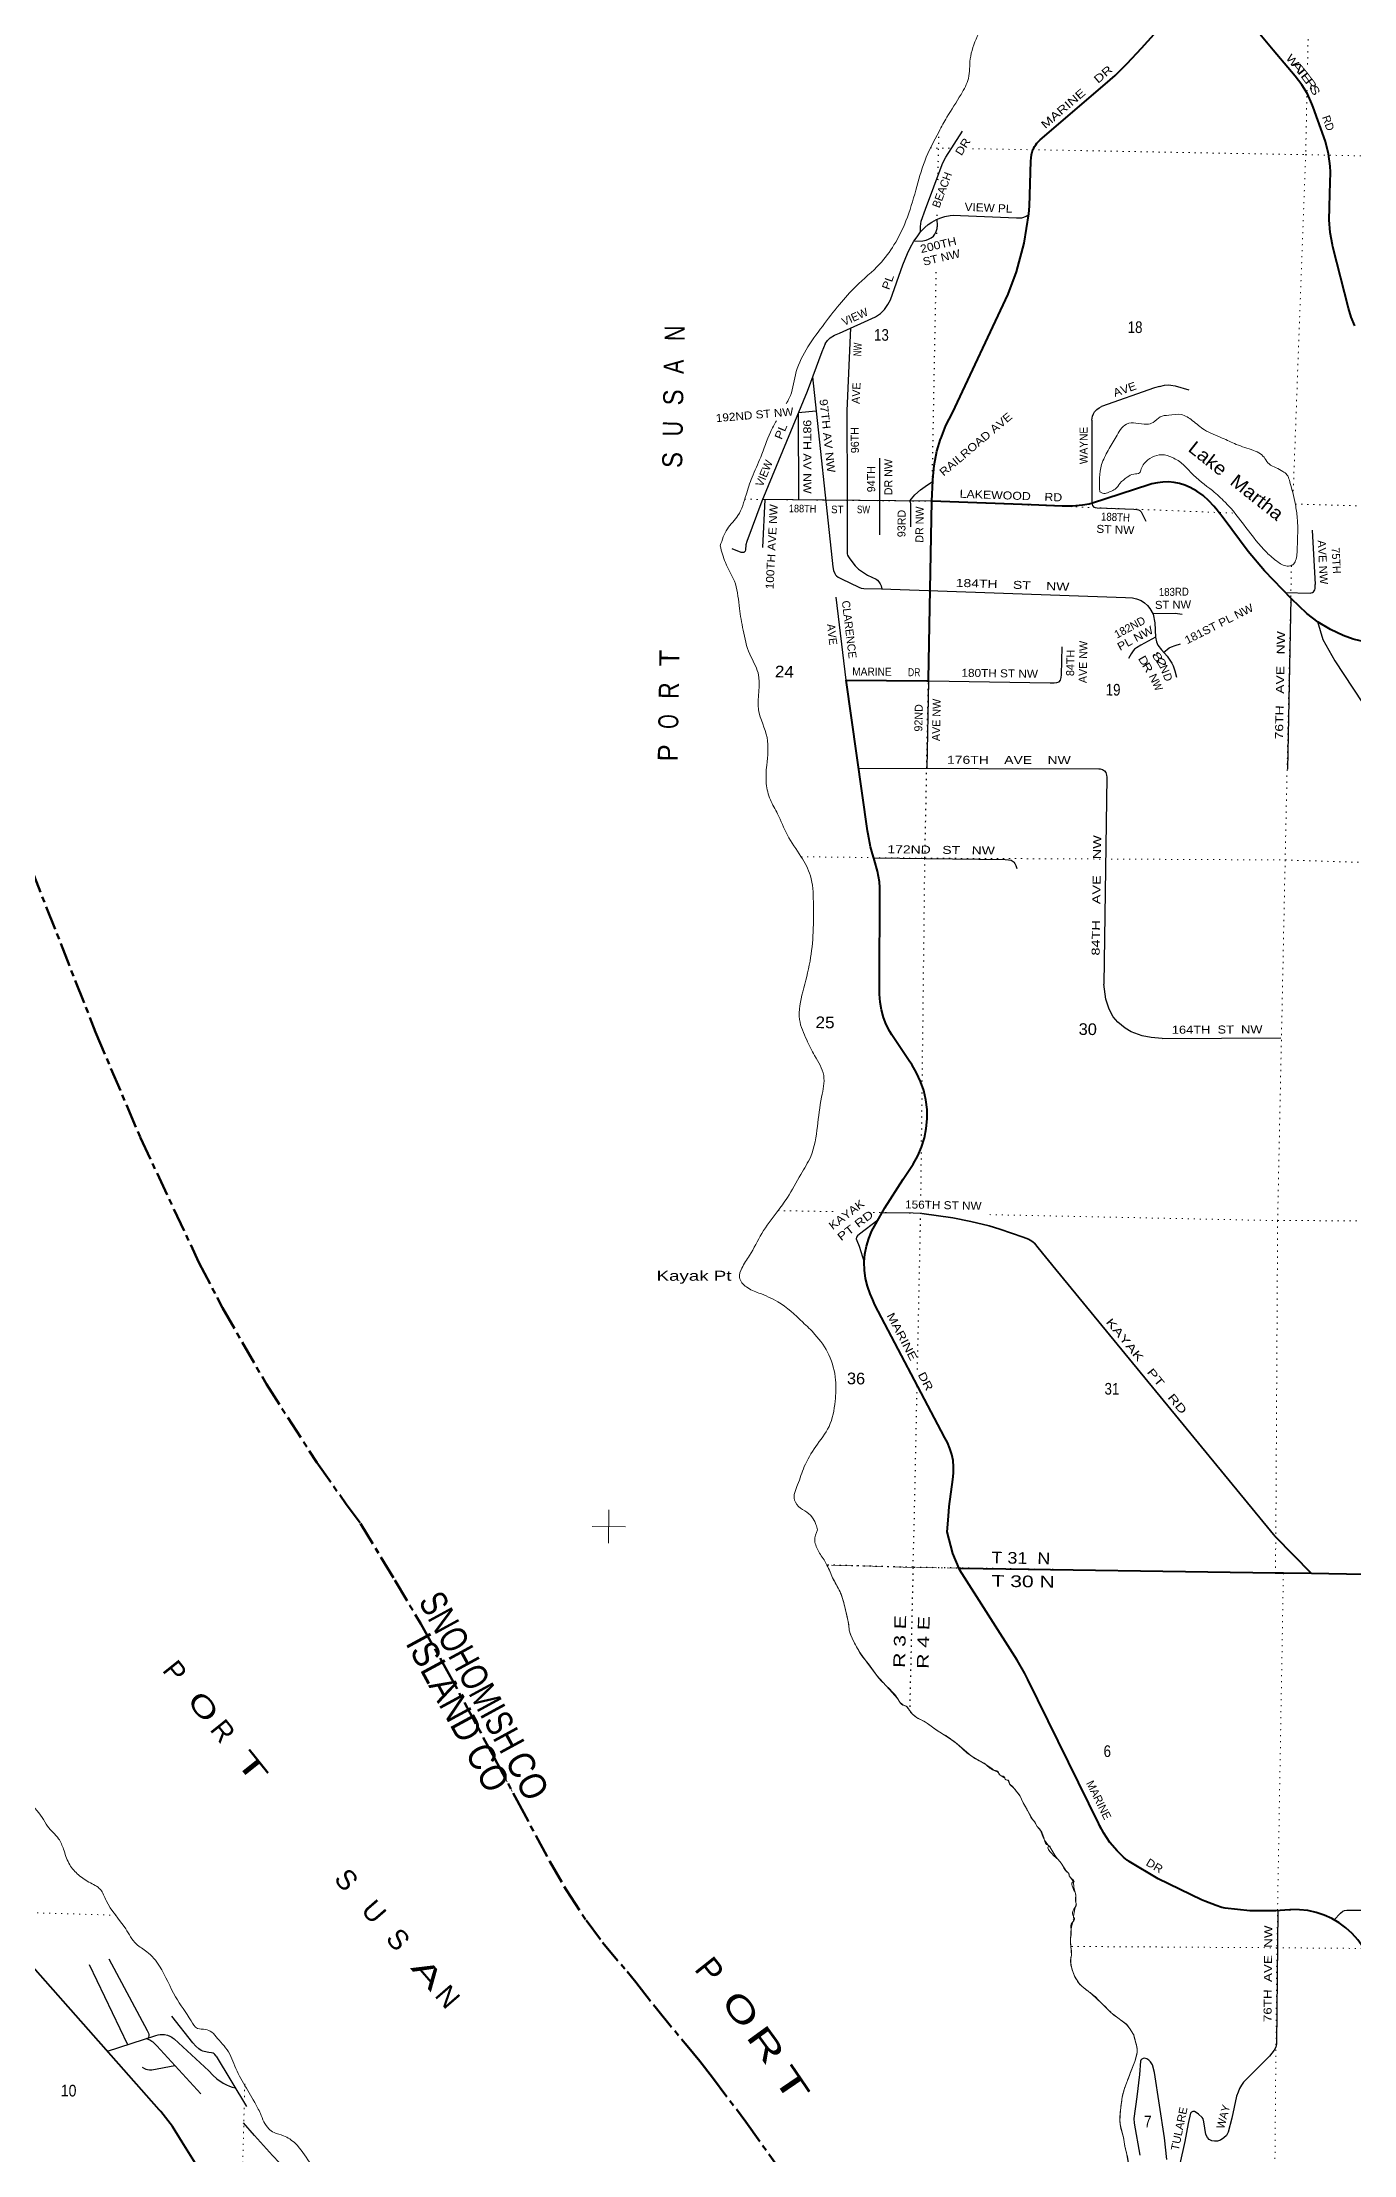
# Model space of a CAD drawing. Header units: feet. Extents: x -493433 to -244333, y 184684 to 373072.
# Drawn here: x -346876 to -327211, y 222655 to 254339 of the extents above; entities that cross this region are included whole.
import ezdxf

# ---------------------------------------------------------------- set-up
doc = ezdxf.new("R2010")
doc.units = ezdxf.units.FT
doc.header["$LTSCALE"] = 60
for name, pattern in [('DOT_DASHED', [7.7, 5, -1.2, 0.3, -1.2]), ('DOTTED', [1.5, 0.3, -1.2]), ('LONG_DASH_SHORT_DASH', [9.9, 6, -1.2, 1.5, -1.2])]:
    doc.linetypes.add(name, pattern=pattern)
for name, color, linetype, lineweight in [('11', 7, 'LONG_DASH_SHORT_DASH', 60), ('12', 7, 'LONG_DASH_SHORT_DASH', 13), ('26', 7, 'Continuous', 40), ('27', 7, 'Continuous', 13), ('29', 7, 'Continuous', 25), ('30', 7, 'Continuous', 13), ('39', 7, 'Continuous', 13), ('4', 7, 'Continuous', 13), ('41', 7, 'Continuous', 13), ('44', 7, 'DOT_DASHED', 13), ('6', 7, 'DOTTED', 25), ('7', 7, 'DOTTED', 13)]:
    doc.layers.add(name, color=color, linetype=linetype, lineweight=lineweight)
doc.layers.add('42', color=7, linetype='Continuous')

msp = doc.modelspace()

# ---------------------------------------------------------------- linework, layer by layer
at = {"layer": '11'}
for points in [[(-348090.63, 255314.63), (-348253.43, 253261.61), (-348318.45, 252047.38), (-348347.95, 250790.84), (-348339.64, 249951.94), (-348318.08, 249262.95), (-348248.48, 248179.24), (-348136.58, 247174.65), (-347887.85, 245539.12), (-347770.86, 244868.28), (-347543.07, 243747.03), (-347322.74, 242848.86), (-347032.99, 241925.49), (-346077.15, 239494.19), (-345407.76, 237914.8), (-344525.9, 236037.13), (-344171.45, 235357.64), (-343515.37, 234212.35), (-342757.98, 233036.08), (-342319.39, 232412.87), (-342111.2, 232132.06)], [(-342105, 232123.95), (-341587.71, 231270.14), (-341200.98, 230617.53), (-340828.08, 229957.88), (-340094.63, 228601.59), (-339756.46, 227968.2), (-339266.48, 227052.16), (-339014.97, 226623.43), (-338722.76, 226170.55), (-338477.07, 225840.25)], [(-338477.07, 225840.25), (-338107.03, 225402.95), (-337975.15, 225242.96), (-337668.26, 224847.34), (-337206.42, 224290.38), (-337016.13, 224056.93), (-336825.1, 223811.11), (-336326.36, 223146), (-335644.19, 222195.9)]]:
    msp.add_lwpolyline(points, dxfattribs=at)
at = {"layer": '12'}
msp.add_line((-340072.35, 228564.46), (-339757.24, 227968.21), dxfattribs=at)
at = {"layer": '26'}
for p, q in [((-327215.44, 245384.67), (-327219.59, 245385.85)), ((-327846.68, 231370.39), (-328386.69, 231924.61)), ((-328179.6, 226327.45), (-328153.31, 226331.12))]:
    msp.add_line(p, q, dxfattribs=at)
for points in [[(-327192.29, 250087.29), (-327247.86, 250216.17), (-327289.65, 250350.16), (-327523.79, 251269.48), (-327531.41, 251299.78), (-327566.25, 251485.43), (-327581.49, 251673.71), (-327576.97, 251862.55), (-327569.29, 252072.18), (-327557.4, 252389.82), (-327563.06, 252480.49), (-327589.27, 252666.41), (-327634.77, 252848.57), (-327817.4, 253365.52), (-327837.23, 253416.63), (-327906.29, 253563.26), (-327990.3, 253701.87), (-328088.34, 253830.93), (-328418.75, 254221.05), (-328818.54, 254700.07), (-329025.74, 254999.07), (-329180.39, 255278.25), (-329194.81, 255304.29)], [(-333536.22, 247455.19), (-333522.1, 247765.28), (-333521.3, 247777.55), (-333502.45, 247992.19), (-333461.26, 248203.68), (-333405.97, 248387.98), (-333404.26, 248393.12), (-333326.38, 248590.78), (-333228.27, 248779.21), (-332392.37, 250562.19), (-332268.89, 250894.06), (-332152.79, 251326.25), (-332082.51, 251768.2), (-332074.57, 251882.5), (-332050.92, 252555.35), (-332050.98, 252557.77), (-332049.51, 252603.6), (-332043.26, 252649.02), (-332032.29, 252693.54), (-332016.73, 252736.67), (-332008.86, 252752.93), (-331996.76, 252777.91), (-331977.65, 252802.93), (-331961.66, 252823.85), (-331921.97, 252865.84), (-331914, 252873.28), (-331883.58, 252900.4), (-330865.26, 253774.41), (-330790.76, 253838.65), (-330608.01, 254020.82), (-330395.75, 254250.78), (-330206.08, 254460.1)], [(-327219.59, 245385.85), (-327367.67, 245440.08), (-327560.62, 245531.41), (-327742.96, 245642.4), (-327912.7, 245771.84), (-328146.72, 245991.71), (-328550.07, 246409.17), (-328795.98, 246699.31), (-329169.94, 247205.3), (-329281, 247346.18), (-329307.05, 247378.85), (-329384.78, 247463.2), (-329470.9, 247538.97), (-329564.47, 247605.32), (-329664.46, 247661.52), (-329741.61, 247694.68), (-329821.81, 247719.59), (-329904.18, 247735.98), (-329987.8, 247743.67), (-330071.78, 247742.58), (-330155.17, 247732.71), (-330237.08, 247714.19), (-330281.92, 247700.11), (-331129.22, 247426.89), (-331176.48, 247412.43), (-331276.4, 247393.77), (-331429.88, 247378.73), (-331584.08, 247379.8), (-332046.24, 247400.48), (-333536.24, 247454.76)], [(-333308.52, 231999.13), (-333288.83, 232232.4), (-333279.07, 232375.56), (-333222.28, 232782.27), (-333211.24, 232876.49), (-333210.11, 232971.35), (-333218.89, 233065.8), (-333237.51, 233158.82), (-333265.74, 233249.38), (-333303.29, 233336.5), (-333341.87, 233406.54), (-333395.62, 233510.44), (-334389.54, 235404.58), (-334423.16, 235478.17), (-334463.45, 235565.88), (-334503.7, 235680.81), (-334531.71, 235799.33), (-334547.17, 235920.13), (-334549.93, 236041.88), (-334539.95, 236163.25), (-334517.33, 236282.91), (-334482.33, 236399.55), (-334435.33, 236511.9), (-334376.84, 236618.71), (-334243.09, 236855.47), (-333967.94, 237289.18), (-333816.75, 237510.93), (-333746.72, 237636.53), (-333690.21, 237768.76), (-333647.82, 237906.17), (-333620.03, 238047.26), (-333607.14, 238190.48), (-333609.29, 238334.26), (-333626.46, 238477.03), (-333658.46, 238617.22), (-333704.94, 238753.31), (-333765.38, 238883.78), (-333839.14, 239007.23), (-333878.67, 239063.09), (-334096.14, 239391.4), (-334138.97, 239454.1), (-334167.42, 239500.31), (-334221.07, 239604.54), (-334263.53, 239713.81), (-334294.34, 239826.92), (-334313.15, 239942.63), (-334319.77, 240059.67), (-334321.45, 240164.19), (-334314.92, 241659.63), (-334323.44, 241745.9), (-334352.8, 241908.92), (-334399.04, 242067.98), (-334437.96, 242200.95), (-334457.2, 242272.33), (-334493.63, 242460.92), (-334501.42, 242510.41), (-334819.55, 244769.54), (-333613.74, 244759.72), (-333586.72, 244759.5), (-333586.24, 244784.52), (-333560.23, 246129.1), (-333536.24, 247454.76)], [(-333535.96, 247454.66), (-333536.24, 247454.76), (-333536.23, 247454.91)], [(-323442.03, 244552.3), (-323447.89, 244553.98), (-323579.76, 244577.23), (-323890.82, 244615.89), (-323974.43, 244628.64), (-324097.01, 244658.47), (-324215.8, 244700.96), (-324329.49, 244755.62), (-324517.57, 244851.16), (-324608.27, 244896.14), (-324742.89, 244948.93), (-324882.29, 244987.35), (-325024.94, 245011), (-325046.25, 245013.22), (-326453.96, 245213.58), (-326606.29, 245239.57), (-327219.59, 245385.85)], [(-338634.71, 215422.52), (-338728, 215591.95), (-339485, 216869.95), (-339519.95, 216925.93), (-339619.16, 217064.43), (-339732.31, 217191.8), (-339848.49, 217298.66), (-341902.22, 219002.54), (-342025.72, 219113.38), (-342136.96, 219236.52), (-342199.65, 219319.04), (-342213, 219336.95), (-344452, 222328.95), (-344476.32, 222362.46), (-344776.56, 222841.24), (-344925.14, 223079.77), (-345097.84, 223301.45), (-345122.77, 223329.8), (-352358.18, 231518.09), (-352385.49, 231549.02), (-352530.83, 231694.11), (-352581, 231739.95), (-353244.88, 232305.26)], [(-333127.13, 231449.3), (-333222.78, 231674.78), (-333308.52, 231999.13)], [(-331033.65, 227616.7), (-332099.92, 229783.55), (-332142.61, 229871.51), (-332259.7, 230073.17), (-333115.16, 231421.08), (-333127.13, 231449.3)], [(-327846.68, 231370.39), (-328266.26, 231378.11), (-328386.98, 231376.41), (-333103.62, 231448.95), (-333127.13, 231449.3)], [(-318678.36, 231197.16), (-322929.03, 231283.6), (-323133.98, 231283.72), (-327846.68, 231370.39)], [(-328179.6, 226327.46), (-328377.74, 226312.5), (-328771.24, 226313.87), (-329137.45, 226353.64), (-329162.4, 226356.34), (-329187.45, 226363.98), (-329275.12, 226390.69), (-329441.9, 226456.91), (-329467.02, 226466.89), (-329491.9, 226478.83), (-330143.85, 226791.83), (-330580.79, 227053.22), (-330611.53, 227074.96), (-330628.05, 227086.64), (-330661.53, 227117.51), (-330759.46, 227212.01), (-330866.38, 227339.35), (-330959.4, 227477.17), (-331024.21, 227598.95), (-331033.65, 227616.7)], [(-330988.11, 227530.71), (-330996.44, 227541.08), (-331033.65, 227616.7)], [(-325840.18, 222937.57), (-326939.86, 225492.18), (-326950.66, 225517.26), (-326959.68, 225542.18), (-326961.99, 225548.55), (-327013, 225664.76), (-327075.88, 225775), (-327149.94, 225878.07), (-327234.36, 225972.83), (-327328.23, 226058.24), (-327430.51, 226133.38), (-327540.09, 226197.41), (-327655.76, 226249.64), (-327776.25, 226289.49), (-327900.25, 226316.53), (-328026.4, 226330.46), (-328153.31, 226331.13)]]:
    msp.add_lwpolyline(points, dxfattribs=at)
at = {"layer": '26', "lineweight": 35}
msp.add_lwpolyline([(-333688.65, 236773.95), (-333222.34, 236705.79), (-332951.55, 236650.61), (-332678.69, 236585.07), (-332517.05, 236537.06), (-332168.2, 236419.55), (-332087.43, 236387.88), (-332035.8, 236357.76), (-331999.23, 236324.62), (-331944.16, 236257.68), (-331677.63, 235933.03), (-328387.57, 231925.69)], dxfattribs=at)
at = {"layer": '29'}
for p, q in [((-335326.35, 249319.11), (-335019.37, 246471.83)), ((-335273.2, 248805.08), (-335540.45, 248781.79)), ((-335540.4, 248781.23), (-335538.63, 247474.28)), ((-335149.75, 247469.31), (-336079.24, 247480.97)), ((-336041.55, 247480.95), (-336077.29, 246763.14)), ((-333536.24, 247454.76), (-335149.75, 247469.31)), ((-331057.61, 247355.23), (-330509.83, 247334.94)), ((-327832.82, 247022.92), (-327788.09, 246204.64)), ((-334819.55, 244769.54), (-334970.01, 246014.16)), ((-328155.9, 246000.07), (-328206.39, 243437.72)), ((-330183.35, 245414.69), (-330404.5, 245295.63)), ((-333588.74, 244759.52), (-333614.51, 243449.24)), ((-334409.67, 242109.01), (-332436.27, 242083.28)), ((-330084.18, 239397.77), (-328303.86, 239404.64)), ((-346174.7, 225508.16), (-345599, 224309.95)), ((-345877, 225592.95), (-345302.66, 224520.47)), ((-345899.69, 224210.63), (-345173.04, 224443.64)), ((-344268.66, 224133.62), (-343814.82, 223375.99))]:
    msp.add_line(p, q, dxfattribs=at)
for points in [[(-333705.79, 251493.93), (-333706.36, 251576.23), (-333696.55, 251653.61), (-333632.7, 251835.4), (-333382.23, 252503.61), (-333357.67, 252561.35), (-333328.21, 252616.62), (-333078.85, 253006.94)], [(-333805.12, 251354.87), (-333674.43, 251361.27), (-333622.87, 251371.1), (-333586.03, 251385.84), (-333546.74, 251407.95), (-333512.37, 251432.52), (-333492.72, 251459.54), (-333473.08, 251498.85), (-333455.89, 251545.52), (-333453.43, 251589.74), (-333458.34, 251680.64)], [(-333705.79, 251493.93), (-333640.06, 251562.72), (-333593.41, 251605.71), (-333536.93, 251642.56), (-333465.72, 251679.41), (-333404.33, 251703.98), (-333340.48, 251723.63), (-333261.9, 251738.37), (-333207.88, 251743.28), (-333107.2, 251740.83), (-332267.4, 251703.98), (-332188.82, 251706.43), (-332156.9, 251713.8), (-332124.98, 251728.54), (-332083.23, 251755.57)], [(-333969.81, 250999.53), (-333902.8, 251172.11), (-333863.51, 251255.64), (-333805.12, 251354.87), (-333757.92, 251422.69), (-333705.79, 251493.93)], [(-335138.31, 249816.12), (-335101.12, 249866.39), (-335059.38, 249906.94), (-334995.53, 249945.01), (-334921.86, 249975.72), (-334381.64, 250221.39), (-334307.97, 250271.74), (-334246.58, 250330.7), (-334195.02, 250404.4), (-334155.73, 250476.88), (-333969.81, 250999.53)], [(-334754.71, 250054.64), (-334811.48, 248812.62), (-334805.35, 247529.01), (-334806.76, 246767.73), (-334808.55, 246709.91)], [(-335138.31, 249816.12), (-335186.39, 249696.47), (-335407.93, 249103.29), (-336088.87, 247457.33), (-336311.11, 246850.32)], [(-330121.62, 249177.7), (-330197.37, 249154.44), (-330995.09, 248873.87)], [(-330121.62, 249177.7), (-330049.94, 249195.75), (-329995.92, 249200.67), (-329951.72, 249198.21), (-329887.88, 249183.47), (-329684, 249127.53)], [(-331138.9, 248671.04), (-331127.95, 248731.44), (-331115.67, 248765.83), (-331098.48, 248795.31), (-331061.65, 248832.16), (-331027.27, 248856.73), (-330995.09, 248873.87)], [(-331138.9, 248671.04), (-331138.82, 248659.57), (-331138.65, 247471.49)], [(-334321.39, 248103.05), (-334322.09, 247452.43), (-334322.79, 246951.34)], [(-333869.1, 247459.11), (-333791.06, 247551.61), (-333707.57, 247625.31), (-333636.35, 247676.9), (-333525.85, 247753.06)], [(-333866.12, 247458.12), (-333862.27, 247438.61), (-333857.36, 247414.04), (-333859.28, 247072.15)], [(-331138.65, 247471.49), (-331135.32, 247409.14), (-331129.18, 247390.72), (-331113.22, 247373.52), (-331103.39, 247367.38), (-331089.89, 247361.24), (-331057.61, 247355.23)], [(-330509.83, 247334.94), (-330463.71, 247330.53), (-330440.38, 247325.62), (-330420.74, 247315.79), (-330409.69, 247305.96), (-330399.87, 247293.68), (-330329.06, 247153.76)], [(-336311.11, 246850.32), (-336324.01, 246801.1), (-336332.6, 246723.71), (-336338.74, 246706.51), (-336347.33, 246694.23), (-336358.38, 246688.09), (-336366.98, 246685.63), (-336381.71, 246684.4), (-336393.99, 246686.86), (-336531.67, 246739.75)], [(-334808.55, 246709.91), (-334806.44, 246666.6), (-334800.3, 246644.49), (-334786.79, 246621.15), (-334765.92, 246590.44), (-334687.34, 246488.49), (-334656.65, 246456.55), (-334635.77, 246436.9), (-334594.03, 246406.19), (-334503.17, 246347.23), (-334374.25, 246288.27), (-334350.92, 246272.3), (-334330.05, 246246.51), (-334310.41, 246217.03), (-334296.9, 246185.09), (-334289.53, 246143.33)], [(-335019.37, 246471.83), (-335009.6, 246415.97), (-334993.78, 246372.72), (-334979.56, 246351.53), (-334966.05, 246336.18), (-334940.73, 246317.46), (-334890.25, 246291.92), (-334633.32, 246164.82), (-334596.48, 246152.54), (-334557.16, 246147.98)], [(-328238.1, 246088.14), (-327864.79, 246077.91), (-327850.05, 246081.32), (-327830.41, 246086.84), (-327816.55, 246095.42), (-327803.04, 246110.16), (-327793.22, 246127.36), (-327788.3, 246146.4), (-327788.09, 246204.64)], [(-334557.16, 246147.98), (-334291.36, 246142.7), (-330632.14, 246012.45)], [(-330632.14, 246012.45), (-330526.33, 246005.75), (-330467.39, 245991.01), (-330398.64, 245963.98), (-330347.07, 245932.04), (-330305.32, 245892.74), (-330268.49, 245846.06), (-330219.38, 245762.53), (-330194.82, 245632.33), (-330183.35, 245414.69), (-330167.81, 245344.9), (-330150.62, 245298.22), (-330091.69, 245224.52), (-330010.65, 245131.17), (-329939.44, 245025.53), (-329919.79, 244988.68), (-329892.78, 244910.06), (-329870.98, 244815.8)], [(-330223.27, 245769.34), (-329890.8, 245774.62), (-329781.66, 245762.51)], [(-327754.27, 245648.95), (-327676.57, 245380.54), (-327494.86, 245061.17), (-326944.8, 244225.89), (-326876.04, 244112.88), (-326866.22, 243906.51), (-326846.57, 243773.85), (-326812.2, 243675.58), (-326659.95, 243508.53), (-326542.08, 243434.83), (-325780.84, 242953.31), (-325643.32, 242850.13), (-325545.1, 242805.91), (-325392.85, 242830.48), (-325299.54, 242909.09), (-325265.16, 243007.36), (-325219.58, 243136.78)], [(-331597, 244812.6), (-331592.98, 244852.66), (-331585.37, 245268.81)], [(-330404.5, 245295.63), (-330469.85, 245254), (-330496.86, 245234.35), (-330518.96, 245209.78), (-330548.43, 245168.02), (-330590.47, 245094.16)], [(-330061.88, 245187.24), (-329976.27, 245256.46), (-329941.89, 245273.65), (-329887.87, 245293.31), (-329809.92, 245316.05)], [(-333582.69, 244759.44), (-331763.82, 244733.66), (-331704.06, 244732.88)], [(-331704.06, 244732.88), (-331663.27, 244735.64), (-331628.89, 244747.92), (-331609.25, 244772.49), (-331597, 244812.6)], [(-334637.83, 243451.77), (-331033.78, 243441.06), (-331015.51, 243439.88)], [(-331015.51, 243439.88), (-330976.87, 243432.13), (-330947.41, 243412.48), (-330927.76, 243387.91), (-330916.63, 243347.19)], [(-330916.63, 243347.19), (-330914.61, 243314.22), (-330958.36, 240210.71)], [(-332436.27, 242083.28), (-332386.47, 242079.05), (-332349.63, 242069.22), (-332318.93, 242050.79), (-332307.88, 242039.74), (-332294.38, 242021.31), (-332279.64, 241993.06), (-332262.47, 241947.55)], [(-330084.18, 239397.77), (-330248.74, 239409.71), (-330381.35, 239439.2), (-330548.34, 239498.16), (-330636.75, 239552.21), (-330749.71, 239640.66), (-330818.47, 239724.19), (-330877.41, 239837.2), (-330926.53, 239984.61), (-330958.36, 240210.71)], [(-333688.65, 236773.95), (-333819.38, 236777.24), (-334281.16, 236783.87)], [(-334348.03, 236670.27), (-334622.4, 236462.76), (-334651.87, 236435.74), (-334666.61, 236418.54), (-334671.52, 236391.51), (-334664.15, 236366.95), (-334627.32, 236280.96), (-334551.19, 236040.19)], [(-328351.75, 226312.4), (-328369.2, 224320.23), (-328380.84, 224268.99), (-328401.79, 224224.75), (-328476.27, 224133.94), (-328862.27, 223742.38), (-328895.24, 223698.47), (-328923.17, 223647.24), (-328944.12, 223593.68), (-328968.24, 223530.89), (-329038.27, 223204), (-329094.12, 222995.64), (-329121.01, 222943.98), (-329158.26, 222907.88), (-329207.13, 222871.79), (-329252.83, 222857.59), (-329297.91, 222857.82), (-329337.48, 222863.64), (-329379.38, 222885.76), (-329404.01, 222912.68), (-329428.25, 222960.28), (-329457.81, 223147.19), (-329467.82, 223190.82), (-329484.12, 223211.78), (-329537.65, 223265.33), (-329575.36, 223290.25), (-329598.17, 223302.59), (-329621.44, 223304.92), (-329642.39, 223295.61), (-329657.65, 223279.66), (-329694.54, 223123.3), (-329741.52, 222852.36), (-329816.96, 222520.16)], [(-327503.07, 226175.78), (-327411.41, 226280.37), (-327375.86, 226306.47), (-327350.9, 226317.63), (-327315.98, 226322.29), (-327213.35, 226323.65), (-325833.64, 226324.8)], [(-344268.66, 224133.62), (-344289.39, 224160.54), (-344297.87, 224166.9), (-344311.14, 224176.98), (-344336.05, 224183.88), (-344380.59, 224190.24), (-344447.93, 224201.38), (-344469.66, 224207.22), (-344495.11, 224219.95), (-344529.04, 224243.29), (-344574.12, 224285.19), (-344620.24, 224332.41), (-344931.99, 224731.32)], [(-345169.35, 224300.31), (-345215.14, 224340.91), (-345233.16, 224354.7), (-345262.86, 224371.67), (-345318, 224396.08)], [(-345302.66, 224520.47), (-345285.12, 224477.77), (-345279.82, 224458.67), (-345276.64, 224441.7), (-345280.88, 224411.99)], [(-345173.04, 224443.64), (-345135.61, 224453.37), (-345105.92, 224457.61), (-345075.17, 224459.73), (-345042.29, 224457.61), (-344998.82, 224448.06), (-344962.76, 224435.33), (-344933.07, 224419.42), (-344907.16, 224398.2)], [(-344907.16, 224398.2), (-344898, 224390.95), (-344377, 223913.95), (-344317.16, 223849.63)], [(-345169.35, 224300.31), (-345157.8, 224289.61), (-344499, 223566.14)], [(-330014.74, 222583.52), (-330050.88, 222908.3), (-330199.27, 223887.42), (-330228.94, 224002.36), (-330256.87, 224048.93), (-330282.47, 224074.55), (-330313.72, 224090.82), (-330354.63, 224102.49), (-330370.92, 224100.16), (-330389.86, 224088.18), (-330403.5, 224074.55), (-330410.49, 224058.25), (-330424.09, 223857.28), (-330462.24, 223521.75), (-330510.57, 223200.13), (-330505.41, 223129.95), (-330417.47, 222645.91)], [(-344885.93, 223988.85), (-345234.74, 223924.48), (-345249.59, 223923.42), (-345268.68, 223923.42), (-345299.43, 223928.73), (-345319.57, 223935.09), (-345335.48, 223941.46), (-345370.47, 223964.8)], [(-344317.16, 223849.63), (-344256.52, 223793.46), (-344161.08, 223728.75), (-344114.42, 223703.28), (-344067.77, 223683.13), (-344028.53, 223669.33), (-343985.06, 223658.72)], [(-340930.96, 220253.9), (-341214.13, 220589.41), (-341272.46, 220658.37), (-341522.72, 220913), (-341798.42, 221214.31), (-342048.68, 221481.68), (-342091.1, 221524.11), (-342269.25, 221689.62), (-342570.41, 221931.52), (-342952.16, 222228.59), (-343227.87, 222453.51), (-343320.12, 222535.21), (-343422.98, 222644.48), (-343694.45, 222945.79), (-343856.44, 223133.81)]]:
    msp.add_lwpolyline(points, dxfattribs=at)
at = {"layer": '39'}
for points in [[(-328472.47, 263552.8), (-328769.25, 263506.16), (-328920.49, 263496.01), (-329036.69, 263544.01), (-329263.11, 263486.35), (-329597.72, 263323.01), (-329869.76, 263168.96), (-330014.16, 263067.79), (-330011, 263003.09), (-329845.31, 263039.32), (-329754.94, 263017.93), (-329943.3, 262943.61), (-330233.71, 262771.62), (-330476.54, 262691.94), (-330863.56, 262676.79), (-331325.83, 262608.07), (-331632.49, 262426.18), (-331988.77, 262127.06), (-332231.89, 261879.78), (-332321.24, 261703.16), (-332385.66, 261568.09), (-332464.54, 261378.27), (-332538.79, 260950.87), (-332583.07, 260504.9), (-332532.49, 260221.36), (-332567.74, 259848.01), (-332710.83, 259544.78), (-333056.52, 259157.3), (-333416.77, 258885.19), (-333789.71, 258718.31), (-334107.86, 258581.02), (-334351.37, 258450.85), (-334392.22, 258259.42), (-334332.49, 257907.06), (-334359.11, 257576.03), (-334357.88, 257218.38), (-334293.12, 256940.71), (-334209.11, 256596.11), (-334089.37, 256362.18), (-334049.51, 256179.81), (-333980.46, 256221.34), (-333993.8, 256427.61), (-334029.38, 256628.12), (-334050.67, 256842.58), (-334061.39, 256943.74), (-333949.46, 256877.62), (-333836.25, 256756.93), (-333734.26, 256701.04), (-333633.52, 256701.75), (-333555.94, 256777.52), (-333533.62, 256639.82), (-333536.96, 256391.34), (-333458.27, 256250.89), (-333373.66, 256100.26), (-333315.11, 255960.07), (-333343.25, 255814.96), (-333443.45, 255705.14), (-333554.21, 255559.08), (-333579.65, 255464.45), (-333425.54, 255539.22), (-333264.72, 255662.39), (-333150.4, 255624.53), (-332779.87, 255462.08), (-332509.85, 255317.11), (-332287.05, 255255.61), (-332119.86, 255253.42), (-332023.45, 255231.96), (-332034.44, 255163.4), (-332229.04, 255075.02), (-332336.31, 255038.03), (-332523.61, 254892.97), (-332715.92, 254675.24), (-332856.29, 254424.5), (-332961.54, 254088.44), (-332989.63, 253797.84), (-333099.65, 253556.81), (-333311.77, 253214.06), (-333429.46, 253000.86), (-333642.95, 252557.66), (-333777.76, 252120.95), (-333924.99, 251660.16), (-334105.13, 251298.81), (-334318.47, 251014.67), (-334675.57, 250677.86), (-334923, 250406.29), (-335179.24, 250078.27), (-335423.75, 249723.82), (-335583.91, 249350.08), (-335675.26, 248999.69), (-335723.44, 248916.74)], [(-331019.9, 247595.78), (-330990.95, 248004.58), (-330893.28, 248218.02), (-330773.9, 248420.6), (-330708.78, 248529.13), (-330618.34, 248612.34), (-330477.25, 248626.81), (-330314.46, 248608.72), (-330220.4, 248637.66), (-330111.87, 248720.87), (-329985.25, 248746.19), (-329800.75, 248757.04), (-329627.11, 248662.98), (-329449.84, 248525.51), (-329182.14, 248402.52), (-328972.32, 248308.46), (-328715.47, 248218.02), (-328606.94, 248163.75), (-328541.82, 248095.02), (-328480.32, 248015.43), (-328375.41, 247957.55), (-328274.11, 247903.28), (-328212.62, 247852.64), (-328176.44, 247769.43), (-328086, 247404.05), (-328057.06, 247205.08), (-328053.44, 246897.58), (-328064.29, 246658.82), (-328082.38, 246564.76), (-328125.79, 246503.26), (-328187.29, 246481.55), (-328346.47, 246543.05), (-328516.5, 246687.76), (-329138.73, 247440.23), (-329330.46, 247613.87), (-329648.81, 247881.58), (-329768.2, 248008.19), (-329930.99, 248109.49), (-330090.16, 248152.9), (-330231.25, 248116.72), (-330354.25, 248019.05), (-330397.66, 247939.46), (-330422.99, 247881.58), (-330509.81, 247863.49), (-330607.49, 247816.46), (-330716.01, 247722.4), (-330788.37, 247635.58), (-330865.57, 247598.91), (-330940.31, 247570.46), (-331019.9, 247595.78)], [(-335867.59, 248663.43), (-335956.07, 248493.31), (-336103.18, 248116.06), (-336233.14, 247814.84), (-336323.61, 247549.25), (-336444.33, 247241.73), (-336602.15, 247041.73), (-336710.35, 246786.53)], [(-336710.35, 246786.53), (-336633.12, 246536.99), (-336482.34, 246213.75), (-336422.8, 245847.25), (-336366.73, 245523.22), (-336266.85, 245160.23), (-336143.7, 244879.78), (-336135.01, 244328.05), (-336007.67, 243910.15), (-336013.27, 243493.98), (-336018.98, 243219.26), (-335957.78, 242975.99), (-335849.8, 242766.46), (-335703, 242447.31), (-335499.82, 242125.4), (-335358.62, 241838.65), (-335313.51, 241448.09), (-335317.62, 240993.51), (-335363.8, 240555.65), (-335472.73, 240096.38), (-335520.63, 239680.77), (-335413.92, 239376.29), (-335294.2, 239140.33), (-335159.19, 238843.57), (-335189.75, 238518.65), (-335254.12, 238076.98), (-335352.84, 237627.68), (-335503.53, 237358.9), (-335703.64, 237009.93), (-335857.6, 236797.76), (-336085.59, 236473.4), (-336271.36, 236142.43), (-336386.74, 235951.98), (-336420.85, 235813.01), (-336318.01, 235670.23), (-336129.86, 235578.86), (-335845.54, 235447.85), (-335472.92, 235141.92), (-335290.03, 234959.7), (-335080.64, 234649.83), (-334980.93, 234274.72), (-334987.24, 233955.55), (-335078.97, 233576.88), (-335278.43, 233276.4), (-335449.69, 232975.55), (-335550.05, 232704.08), (-335597.46, 232474.35), (-335506.41, 232353.95), (-335382.64, 232269.49), (-335299.43, 232165.35), (-335275.44, 232108.41), (-335251.83, 232028.08)], [(-359330, 232399.95), (-359163, 232184.95), (-358882, 231807.95), (-358368, 230837.95), (-358008, 230346.95), (-357852, 230093.95), (-357483, 229687.95), (-356932, 229074.95), (-356623, 228643.95), (-356285, 228029.95), (-356111, 227529.95), (-355934, 226929.95), (-355843, 226647.95), (-355725, 226504.95), (-355536, 226443.95), (-355309, 226394.95), (-355144, 226200.95), (-355007, 225964.95), (-354874, 225825.95), (-354659, 225751.95), (-354468, 225700.95), (-354216, 225603.95), (-353719, 225413.95), (-352903, 225256.95), (-352482, 225236.95), (-352250, 225215.95), (-351684, 225088.95), (-351379, 224993.95), (-350967, 224783.95), (-350539, 224545.95), (-349947, 224097.95), (-349736, 223858.95), (-349608, 223659.95), (-349430, 223168.95), (-349315, 222894.95), (-349181, 222684.95), (-349019, 222414.95), (-348862, 222159.95), (-348611, 221782.95), (-348431, 221399.95), (-348331, 221064.95), (-348312, 220965.95), (-348298, 220690.95), (-348276, 220525.95), (-348211, 220445.95), (-347949, 220272.95), (-347415, 219982.95), (-347155, 219888.95), (-346947, 219786.95), (-346681, 219597.95), (-346349, 219332.95), (-346189, 219079.95), (-346051, 218847.95), (-345818, 218691.95), (-345559, 218562.95), (-345204, 218335.95), (-344905, 218083.95), (-344637, 217815.95), (-344432, 217515.95), (-344124, 217019.95), (-343973, 216724.95), (-343796, 216409.95), (-343622, 216208.95), (-343482, 216106.95), (-343370, 215935.95), (-343141, 215615.95), (-342858, 215209.95), (-342759, 214937.95), (-342634, 214250.95), (-342595, 213985.95), (-342512, 213754.95), (-342465, 213388.95), (-342321, 212609.95), (-342248, 212069.95), (-342096, 211548.95), (-341927, 211251.95), (-341804, 211088.95), (-341716, 210793.95), (-341554, 210421.95), (-341461, 210254.95), (-341462, 210174.95), (-341508, 210053.95), (-341558, 209800.95), (-341518, 209684.95), (-341359, 209637.95), (-341054, 209591.95), (-340752, 209504.95), (-340525, 209353.95), (-340371, 209145.95), (-340172, 208931.95), (-340106, 208793.95), (-339972, 208694.95), (-339660, 208244.95), (-339376, 207969.95), (-339130, 207809.95), (-338918, 207697.95), (-338752.97, 207608.35)], [(-351020.64, 232269.48), (-350825, 232079.95), (-350666, 231908.95), (-350606, 231770.95), (-350573, 231656.95), (-350496, 231566.95), (-350389, 231436.95), (-350304, 231291.95), (-350167, 231011.95), (-349863, 230464.95), (-349755, 230200.95), (-349692, 229822.95), (-349630, 229492.95), (-349565, 229290.95), (-349322, 228937.95), (-349054, 228641.95), (-348695, 228386.95), (-348484, 228229.95), (-348245, 228133.95), (-348011, 228180.95), (-347825, 228230.95), (-347650, 228187.95), (-347277, 228077.95), (-347111, 227964.95), (-346879, 227713.95), (-346798, 227582.95), (-346631, 227394.95), (-346557, 227238.95), (-346477, 227025.95), (-346351, 226868.95), (-346177, 226744.95), (-346003, 226631.95), (-345919, 226468.95), (-345625, 226043.95), (-345465, 225814.95), (-345309, 225699.95), (-345117, 225481.95), (-344877, 225021.95), (-344645, 224661.95), (-344548, 224549.95), (-344429, 224533.95), (-344335, 224493.95), (-344247, 224399.95), (-344065, 224164.95), (-344005, 224022.95), (-343691, 223439.95), (-343606, 223272.95), (-343479, 223042.95), (-343401, 222987.95), (-343260, 222939.95), (-343081, 222823.95), (-342871, 222542.95), (-342568, 222152.95), (-342105, 221694.95), (-341791, 221385.95), (-341700, 221282.95), (-341574, 221196.95), (-341483, 221057.95), (-341339, 220894.95), (-340848.47, 220308.97), (-340371.03, 219742.86), (-340101.62, 219388.2), (-339818.57, 219019.89), (-339627, 218786.95), (-339454, 218533.95), (-339163, 218013.95), (-338856, 217328.95), (-338761, 217071.95), (-338698, 216965.95), (-338613.28, 216849.25)], [(-335251.83, 232028.08), (-335292.65, 231867.23), (-335285.15, 231822.73), (-335208.64, 231658.26), (-335153.25, 231578.84), (-335110.53, 231498.49)], [(-335110.53, 231498.49), (-335060.88, 231393.99), (-335029.62, 231316.88), (-334911.53, 231095.38), (-334886.15, 231030.46), (-334820.82, 230777.28), (-334784.61, 230611.28), (-334775.59, 230526.37), (-334750.42, 230445.3), (-334634.42, 230217.76), (-334549.41, 230089.53), (-334541.46, 230081.36), (-334335.41, 229808.32), (-334210.15, 229677.59), (-334043.37, 229485.79), (-334017.72, 229443.08), (-333953.92, 229391.84), (-333933.82, 229387.56), (-333888.04, 229344.6), (-333856.45, 229293.75), (-333816.7, 229250.87), (-333604.8, 229125.15), (-333481.08, 229032.81), (-333355.16, 228956.59), (-333161.53, 228818.98), (-332982.25, 228661.36), (-332880.38, 228593.49), (-332776.35, 228537.73), (-332752.34, 228525.32), (-332604.62, 228420.58), (-332538.55, 228389.49), (-332536.71, 228375.33), (-332512.9, 228346.78), (-332444.94, 228305.59), (-332445.07, 228295.49), (-332421.13, 228277.03), (-332395.03, 228270.66), (-332367.59, 228209.75), (-332315.79, 228164.71), (-332264.24, 228099.48), (-332224.6, 228048.53), (-332161.74, 227920.57), (-332116.34, 227847.33), (-332110.44, 227835.15), (-332027.73, 227684.74), (-331999.93, 227654.12), (-331956.55, 227578.89), (-331912.88, 227527.88), (-331850.35, 227373.68), (-331784.93, 227290.12), (-331764.92, 227279.77), (-331770.97, 227279.85), (-331644.56, 227080.45), (-331612.74, 227047.77), (-331513.88, 226901.2), (-331484.03, 226872.58), (-331478.34, 226844.24), (-331462.55, 226817.8), (-331407.06, 226746.47), (-331413.09, 226746.54), (-331388.87, 226588.76), (-331381.02, 226572.51), (-331378.73, 226433.17), (-331370.9, 226414.9), (-331387.58, 226368.67), (-331415.49, 226229.68), (-331408.08, 226177.1), (-331416.16, 226175.18), (-331408.11, 226175.09), (-331426.63, 226143), (-331450.08, 226038.29), (-331456.99, 225806.18), (-331451.4, 225769.77), (-331442.72, 225658.61), (-331453.53, 225598.17), (-331450.76, 225497.19), (-331427.6, 225416.15), (-331400.32, 225343.13), (-331331.27, 225227.22), (-331265.63, 225161.82), (-331131.95, 225061.27), (-330974.75, 224909.97), (-330807.58, 224750.47), (-330691.82, 224666.3), (-330620.01, 224610.92), (-330548.71, 224515.16), (-330501.45, 224429.8), (-330493.81, 224395.37), (-330486.11, 224367.02), (-330457.54, 224235.44), (-330468.83, 224136.64), (-330504.42, 224028.04), (-330618.88, 223730.6)], [(-330618.88, 223730.6), (-330658.54, 223618.01), (-330697.33, 223412.54), (-330716.45, 223170.49), (-330701.85, 223049.17), (-330665.22, 222917.5), (-330642.81, 222775.89), (-330612.03, 222660.43), (-330570.82, 222411.59), (-330538.15, 222286.03), (-330528.45, 222255.62), (-330479.86, 222115.73), (-330476.27, 222079.34), (-330450.43, 222052.79), (-330405.03, 221979.55), (-330365.51, 221918.5), (-330301.3, 221899.56), (-330239.29, 221866.51), (-330161.34, 221819.14), (-330099.25, 221792.14), (-330047.03, 221781.42), (-329846.82, 221688.15), (-329768.5, 221671.05), (-329643.67, 221669.55), (-329447.03, 221612.67), (-329418.95, 221604.25), (-329250.52, 221545.69), (-329180.56, 221504.47), (-329062.14, 221472.76), (-328972.07, 221429.27), (-328811.45, 221390.99), (-328610.84, 221330.02), (-328313.69, 221259.81), (-328205.52, 221214.09), (-328042.93, 221171.75), (-327988.65, 221165.04), (-327944.56, 221148.35), (-327896.33, 221139.69), (-327824.3, 221102.48), (-327780.41, 221069.64), (-327668.21, 221023.87), (-327656.16, 221021.71), (-327604.28, 220982.72), (-327374.23, 220860.82), (-327246.13, 220798.71), (-327109.83, 220748.61), (-327043.85, 220709.45), (-326905.89, 220631.06), (-326781.74, 220575.05), (-326723.83, 220535.99), (-326609.95, 220463.95), (-326492.26, 220373.7), (-326420.28, 220332.45), (-326312.3, 220272.59), (-326205.56, 220111.8), (-326187.72, 220089.38), (-326158.02, 220048.65), (-326117.04, 219943.16), (-326071.69, 219865.89), (-326066, 219837.56), (-326046.65, 219774.74), (-326007.41, 219691.48), (-325983.05, 219545.82), (-325979.46, 219511.46), (-325996.59, 219428.89), (-325999.38, 219366.33), (-325999.94, 219321.92), (-325980.74, 219246.98), (-325947.23, 219188.03), (-325895.47, 219140.97), (-325874.03, 219084.18), (-325864.08, 219073.96), (-325714.07, 218831.9), (-325629.05, 218705.69), (-325556.31, 218563.49), (-325483.03, 218465.7), (-325388.45, 218299), (-325336.89, 218235.79), (-325248.05, 218093.38), (-325214.72, 218020.3), (-325158.4, 217854.06), (-325163.06, 217642.13), (-325152.79, 217496.65), (-325184.76, 217194.19), (-325184.98, 217176.02), (-325193.66, 217125.65), (-325199.73, 217123.71), (-325220.79, 217049.26), (-325223.69, 216978.64), (-325232.47, 216920.2), (-325244.08, 216635.67), (-325239.51, 216516.5), (-325245.18, 216385.33), (-325234.61, 216264.07), (-325216.47, 216104.36), (-325168.55, 215909.97), (-325119.93, 215772.1)]]:
    msp.add_spline(points, degree=3, dxfattribs=at)
at = {"layer": '4'}
for p, q in [((-338379.11, 232325.31), (-338386.33, 231825.36)), ((-338132.74, 232071.73), (-338632.69, 232078.95))]:
    msp.add_line(p, q, dxfattribs=at)
at = {"layer": '44'}
for points in [[(-307630.92, 231033.4), (-312220.43, 231092.42), (-312451, 231094.19), (-317766.34, 231181.33), (-322929.03, 231283.6), (-323133.98, 231283.72), (-328265.78, 231378.1), (-328386.98, 231376.41), (-333817.37, 231464.7), (-335110.7, 231499.26)], [(-335110.7, 231499.26), (-335073.14, 231420.55), (-335026.26, 231309.49), (-334998.86, 231255.42), (-334932.72, 231137.69), (-334907.29, 231086.12), (-334889.88, 231042.42), (-334858.58, 230930.1), (-334808.51, 230723.96), (-334783.09, 230602.53), (-334774.85, 230522.5), (-334754.91, 230456.1), (-334701.03, 230339.98), (-334625, 230201.68), (-334511.24, 230043.35), (-334366.75, 229845.3), (-334171.3, 229634.75), (-334054.66, 229499.31), (-334016.57, 229441.6), (-333976.47, 229405.54), (-333917.95, 229376.05), (-333887.49, 229343.85), (-333834.49, 229267), (-333775.6, 229223.23), (-333604.48, 229124.93), (-333470.64, 229026.05), (-333293.01, 228914.78), (-333157.82, 228816.11), (-332948.57, 228636.56), (-332884.8, 228595.94), (-332725.72, 228509.66), (-332639.5, 228445.74), (-332600.54, 228418.05), (-332546.4, 228395.05), (-332536.98, 228384.76), (-332534.45, 228371.9), (-332511.77, 228345.73), (-332455.88, 228314.57), (-332446.67, 228307.33), (-332439.35, 228289.52), (-332423.73, 228278.45), (-332398.12, 228272.53), (-332391.56, 228267.28), (-332372.06, 228215.56), (-332320.95, 228170.6), (-332213.04, 228031.15), (-332168.19, 227932.55), (-332117.75, 227849.96), (-332029.11, 227687), (-331996.01, 227648.35), (-331956.62, 227578.99), (-331906.89, 227517.99), (-331872.63, 227426.7), (-331849.78, 227372.67), (-331796.74, 227303.17), (-331765.8, 227271.39), (-331694.22, 227146.47), (-331658.13, 227095.95), (-331612.81, 227047.85), (-331598.04, 227028.63), (-331515.82, 226903.8), (-331485.21, 226874.29), (-331476.29, 226840.44), (-331443.62, 226792.03), (-331413.11, 226745.49), (-331407.49, 226660.72), (-331377.61, 226553.92), (-331380.37, 226449.39), (-331371.11, 226413.61), (-331393.38, 226344.47), (-331415.18, 226231.56), (-331408.08, 226178.9), (-331430.4, 226128.66), (-331444.84, 226071.16), (-331454.1, 225997.72), (-331459.97, 225850.57), (-331443.22, 225649.52), (-331453.39, 225599.83), (-331455.14, 225530.83), (-331436.03, 225442.02), (-331396.43, 225334.23), (-331328.39, 225223.68), (-331289.27, 225182.48), (-331136.08, 225065.14), (-330815.06, 224757.38), (-330618.32, 224609.45), (-330571.32, 224551.06), (-330512.12, 224456.1), (-330460, 224250.87), (-330457.3, 224189.97), (-330494.78, 224054.65), (-330640.96, 223670.39), (-330682.25, 223515.82), (-330708.23, 223324.01), (-330714.48, 223243.53)], [(-330714.48, 223243.53), (-330716.02, 223152.56), (-330709.17, 223087.57), (-330664.66, 222914.72), (-330644.38, 222783.43), (-330611.69, 222658.81), (-330577.23, 222442.66)]]:
    msp.add_lwpolyline(points, dxfattribs=at)
at = {"layer": '6'}
for p, q in [((-333445.06, 252273.72), (-333431.36, 252997.34)), ((-333460.37, 251464.28), (-333454.71, 251763.24)), ((-333536.24, 247454.76), (-333470.5, 250928.9)), ((-333640.52, 242101.58), (-333536.24, 247454.76)), ((-333700.96, 237041.2), (-333640.52, 242101.58)), ((-333752.79, 234430.03), (-333704.13, 236776.16)), ((-333803.05, 232006.51), (-333756.95, 234229.4)), ((-333819.57, 231466.89), (-333803.05, 232006.51)), ((-333821.77, 231464.68), (-335107.8, 231499.18)), ((-333819.55, 231462.49), (-333870.77, 229316.43))]:
    msp.add_line(p, q, dxfattribs=at)
msp.add_lwpolyline([(-322929.03, 231283.6), (-323133.98, 231283.72), (-328265.78, 231378.1), (-328386.98, 231376.41), (-333817.37, 231464.7)], dxfattribs=at)
at = {"layer": '7'}
for p, q in [((-327818.58, 258074.44), (-327903.65, 254004.17)), ((-327911.7, 253619.53), (-327931.72, 252661.66)), ((-333560.12, 252754.51), (-333218.56, 252748.33)), ((-332928.42, 252743.08), (-327931.84, 252652.67)), ((-327931.72, 252661.66), (-328120.09, 247558.95)), ((-328087.7, 247412.78), (-325061.06, 247330.09)), ((-328144.96, 246490.83), (-328239.39, 242074.9)), ((-335844.88, 236815.24), (-334999.79, 236799.81)), ((-334415.19, 236789.14), (-333704.13, 236776.16)), ((-332670.17, 236754.74), (-328352.48, 236665.26)), ((-328352.48, 236665.26), (-323035.92, 236659.36)), ((-328379.25, 231926.08), (-328386.98, 231376.41)), ((-328266.26, 231378.11), (-328363.21, 225760.48)), ((-328363.21, 225759.37), (-331452.76, 225778.62)), ((-328364.3, 225759.37), (-328404.01, 221282.53)), ((-328365.4, 225758.27), (-323000.51, 225720.11))]:
    msp.add_line(p, q, dxfattribs=at)
for points in [[(-327931.84, 252652.67), (-322532.08, 252540.61), (-317162.79, 252410.97), (-311853.17, 252337.56), (-307338.74, 252273.61)], [(-336346.78, 247484.76), (-333536.24, 247454.76), (-328985.76, 247276.51)], [(-335498.04, 242122.38), (-333640.52, 242101.58), (-328239.39, 242074.9), (-322951.24, 241903.68), (-320304.74, 241847.99), (-319008.49, 241847.33)], [(-328239.39, 242074.9), (-328352.48, 236665.26), (-328379.25, 231926.08)], [(-345765.53, 226246.81), (-349093, 226347.95), (-354423, 226478.95), (-355734.51, 226510.08)], [(-343840.12, 223718.58), (-343909, 220859.95), (-343927.57, 220116.99)]]:
    msp.add_lwpolyline(points, dxfattribs=at)

# ---------------------------------------------------------------- texts
at = {"layer": '12'}
for s, rotation, width, p in [('SNOHOMISH', 298.569, 0.8, (-341242.99, 230957.22)), ('ISLAND CO', 298.481, 0.9, (-341436.84, 230330.27)), ('CO', 297.356, 0.9, (-339945.35, 228567.43))]:
    msp.add_text(s, height=400, rotation=rotation, dxfattribs=dict(at, width=width)).set_placement(p)
at = {"layer": '27'}
for s, height, rotation, width, p in [('W', 120, 309.259, 1.25, (-328236.76, 254099.86)), ('MARINE    DR', 120, 40.639, 1.3, (-331836.21, 253035.57)), ('A', 120, 309.175, 1.65, (-328155.94, 254001.64)), ('T', 120, 309.175, 1.8, (-328093.69, 253927.86)), ('E', 120, 306.482, 1.55, (-328015.63, 253833.83)), ('R', 120, 306.427, 1.4, (-327945.66, 253743.73)), ('S', 120, 297.872, 1.3, (-327876.91, 253651.18)), ('LAKEWOOD    RD', 120, 357.914, 1.15, (-333121.44, 247508.17)), ('MARINE', 120, 359.534, 0.95, (-334732.16, 244841.67)), ('DR', 120, 359.534, 0.8, (-333895.34, 244831.51)), ('MARINE    DR', 120, 297.688, 1.25, (-334217.1, 235243.72)), ('KAYAK   PT   RD', 120, 309.386, 1.45, (-330935.76, 235139.74)), ('DR', 120.9, 329.111, 1.1, (-330338.65, 227003.34))]:
    msp.add_text(s, height=height, rotation=rotation, dxfattribs=dict(at, width=width)).set_placement(p)
for s, height, rotation, p in [('RD', 120, 289.457, (-327687.68, 253216.69)), ('MARINE', 120.9, 296.201, (-331227.25, 228229.78))]:
    msp.add_text(s, height=height, rotation=rotation, dxfattribs=at).set_placement(p)
at = {"layer": '30'}
for s, height, rotation, width, p in [('DR', 120, 57.911, 1.15, (-333093.33, 252628.26)), ('VIEW PL', 120, 357.668, 1.1, (-333047.58, 251811.45)), ('200TH', 120, 13.349, 1.15, (-333696.52, 251176.43)), ('ST NW', 120, 13.349, 1.1, (-333655.69, 250986.05)), ('PL', 120, 70.798, 1.15, (-334177.1, 250617.17)), ('NW', 120, 87.383, 0.75, (-334596.85, 249628.34)), ('AVE', 120, 19.378, 1.1, (-330791.96, 249019.52)), ('192ND ST NW', 120, 4.981, 1.1, (-336770.59, 248640.67)), ('97TH AV NW', 120, 276.154, 1.15, (-335222.59, 248980.75)), ('RAILROAD AVE', 120, 40.342, 1.15, (-333360.11, 247822.65)), ('PL', 120, 67.525, 1.2, (-335790.59, 248370.37)), ('98TH AV NW', 120, 270.078, 1.15, (-335465.46, 248676.23)), ('WAYNE', 120, 90.008, 0.95, (-331202.56, 248011.48)), ('100TH AVE NW', 120, 87.15, 1.1, (-335911.17, 246132.5)), ('188TH', 114, 359.282, 0.9, (-335681.58, 247290.04)), ('ST', 114, 359.481, 0.95, (-335048.16, 247275.78)), ('SW', 114, 359.484, 0.8, (-334660.84, 247275.75)), ('188TH', 120, 357.757, 0.9, (-331002.44, 247166.1)), ('ST NW', 120, 357.757, 1.1, (-331071.78, 246982.62)), ('AVE NW', 120, 273.129, 1.05, (-327752.2, 246868.88)), ('184TH    ST    NW', 120, 357.961, 1.3, (-333180.19, 246173.19)), ('ST NW', 120, 0.91, 1.05, (-330191.05, 245839.5)), ('183RD', 120, 0.91, 0.9, (-330132.53, 246032.61)), ('181ST PL NW', 120, 26.797, 1.1, (-329708.79, 245308.71)), ('PL NW', 120, 28.297, 1.15, (-330715.67, 245208.96)), ('76TH   AVE   NW', 120, 88.871, 1.3, (-328272.82, 243882.18)), ('180TH ST NW', 120, 359.188, 1.1, (-333094.08, 244822.52)), ('D', 120, 299.89, 1.25, (-330449.2, 245097.27)), ('R', 120, 300.474, 1.25, (-330389.65, 244992.6)), ('8', 120, 306.072, 1.75, (-330248.45, 245148.59)), ('2', 120, 301.881, 1.6, (-330181.36, 245061.18)), ('N', 120, 292.18, 1.05, (-330126.08, 244970.09)), ('N', 120, 294.216, 1.1, (-330286.79, 244833.88)), ('W', 120, 293.023, 0.9, (-330232.91, 244723.54)), ('176TH    AVE    NW', 120, 359.83, 1.3, (-333309.53, 243517.24)), ('84TH    AVE    NW', 120, 89.192, 1.35, (-331022.31, 240640.28)), ('172ND   ST   NW', 120, 359.253, 1.3, (-334203.8, 242177.05)), ('164TH  ST  NW', 120, 0.221, 1.2, (-329938.37, 239468.33)), ('KAYAK', 120, 37.399, 1.15, (-335024.52, 236521.75)), ('PT RD', 120, 37.399, 1.3, (-334897.28, 236353.64)), ('156TH ST NW', 120, 358.852, 1.1, (-333939.55, 236849.41)), ('76TH  AVE  NW', 120, 89.498, 1.25, (-328444.34, 224643.44)), ('TULARE', 120, 78.206, 1.05, (-329837.82, 222708.46))]:
    msp.add_text(s, height=height, rotation=rotation, dxfattribs=dict(at, width=width)).set_placement(p)
for s, rotation, p in [('BEACH', 69.606, (-333424.95, 251845.07)), ('VIEW', 23.989, (-334854.84, 250083.23)), ('AVE', 87.383, (-334620.16, 248912.7)), ('96TH', 90.683, (-334629.84, 248175.95)), ('VIEW', 67.525, (-336076.31, 247661.64)), ('94TH', 89.938, (-334387.43, 247589.81)), ('DR NW', 89.938, (-334129.68, 247544.56)), ('93RD', 89.582, (-333933.38, 246915.45)), ('DR NW', 89.582, (-333664.39, 246832.65)), ('75TH', 273.129, (-327543.73, 246758.14)), ('CLARENCE', 276.893, (-334887.39, 245957.55)), ('AVE', 276.893, (-335110.99, 245609.02)), ('182ND', 28.297, (-330760.92, 245393.25)), ('AVE NW', 88.952, (-331215.39, 244726.34)), ('84TH', 88.952, (-331404.34, 244832.06)), ('D', 289.47, (-330074.34, 244851.05)), ('92ND', 88.873, (-333680.93, 243999.2)), ('AVE NW', 88.873, (-333416.07, 243857.18)), ('WAY', 74.995, (-329157.04, 223033.02))]:
    msp.add_text(s, height=120, rotation=rotation, dxfattribs=at).set_placement(p)
at = {"layer": '41'}
for s, height, rotation, width, p in [('N', 300, 89.133, 0.8, (-337244.52, 249855.77)), ('A', 300, 89.133, 0.8, (-337259.65, 249363.87)), ('S', 300, 89.133, 0.9, (-337266.82, 248889.9)), ('U', 300, 89.133, 0.8, (-337273.85, 248425.39)), ('S', 300, 89.133, 0.9, (-337281.02, 247951.42)), ('Lake  Martha', 200, 321.597, 1.1, (-329709.1, 248217.87)), ('R', 300, 89.133, 0.85, (-337333.41, 244489.61)), ('O', 300, 89.133, 0.7, (-337340.22, 244039.27)), ('P', 300, 89.133, 0.95, (-337347.61, 243551.13)), ('O', 300, 308.741, 1.45, (-344719.03, 229457.83)), ('T', 300, 308.741, 2, (-344006.5, 228569.76)), ('A', 300, 310.894, 1.8, (-341363.91, 225453.27)), ('O', 362.7, 307.72, 1.45, (-336713.52, 224939.54)), ('R', 362.7, 306.058, 1.6, (-336336.04, 224423.9)), ('T', 362.7, 304.258, 1.8, (-335945.78, 223831.46))]:
    msp.add_text(s, height=height, rotation=rotation, dxfattribs=dict(at, width=width)).set_placement(p)
for s, height, rotation, p in [('T', 300, 89.133, (-337326.02, 244977.74)), ('P', 300, 308.741, (-345087.12, 229916.61)), ('R', 300, 308.741, (-344374.59, 229028.54)), ('S', 300, 310.894, (-342515.51, 226783.34)), ('U', 300, 310.894, (-342109.3, 226313.95)), ('S', 300, 310.894, (-341739.7, 225887.18)), ('P', 362.7, 308.474, (-337111.3, 225435.54)), ('N', 300, 310.894, (-341003.58, 225037.22))]:
    msp.add_text(s, height=height, rotation=rotation, dxfattribs=at).set_placement(p)
at = {"layer": '42', "width": 1.4}
msp.add_text('Kayak Pt', height=150, dxfattribs=at).set_placement((-337664.63, 235763.46))
at = {"layer": '6'}
for s, rotation, width, p in [('T 31  N', 359.115, 1.15, (-332644.08, 231524.71)), ('T 30 N', 359.115, 1.35, (-332643.81, 231174.55)), ('R 3 E', 88.633, 1.35, (-333940.43, 229955.99)), ('R 4 E', 88.633, 1.35, (-333587.89, 229941.48))]:
    msp.add_text(s, height=175, rotation=rotation, dxfattribs=dict(at, width=width)).set_placement(p)
at = {"layer": '7'}
for s, rotation, width, p in [('13', 359.252, 0.85, (-334404.05, 249864.2)), ('18', 359.252, 0.85, (-330601.28, 249980.07)), ('24', 359.252, 1.1, (-335892.08, 244813.33)), ('19', 359.252, 0.85, (-330931.12, 244542.17)), ('25', 359.252, 1.1, (-335282.71, 239552.87)), ('30', 359.252, 1.05, (-331337.11, 239451.43)), ('36', 359.252, 1.05, (-334811.83, 234211.91)), ('31', 359.252, 0.85, (-330948.54, 234056.36)), ('10', 359.201, 0.9, (-346599, 223530.95))]:
    msp.add_text(s, height=175, rotation=rotation, dxfattribs=dict(at, width=width)).set_placement(p)
at = {"layer": '7', "width": 0.85}
for s, p in [('6', (-330961.74, 228620.51)), ('7', (-330354.2, 223065.62))]:
    msp.add_text(s, height=175, dxfattribs=at).set_placement(p)

doc.saveas('drawing.dxf')
